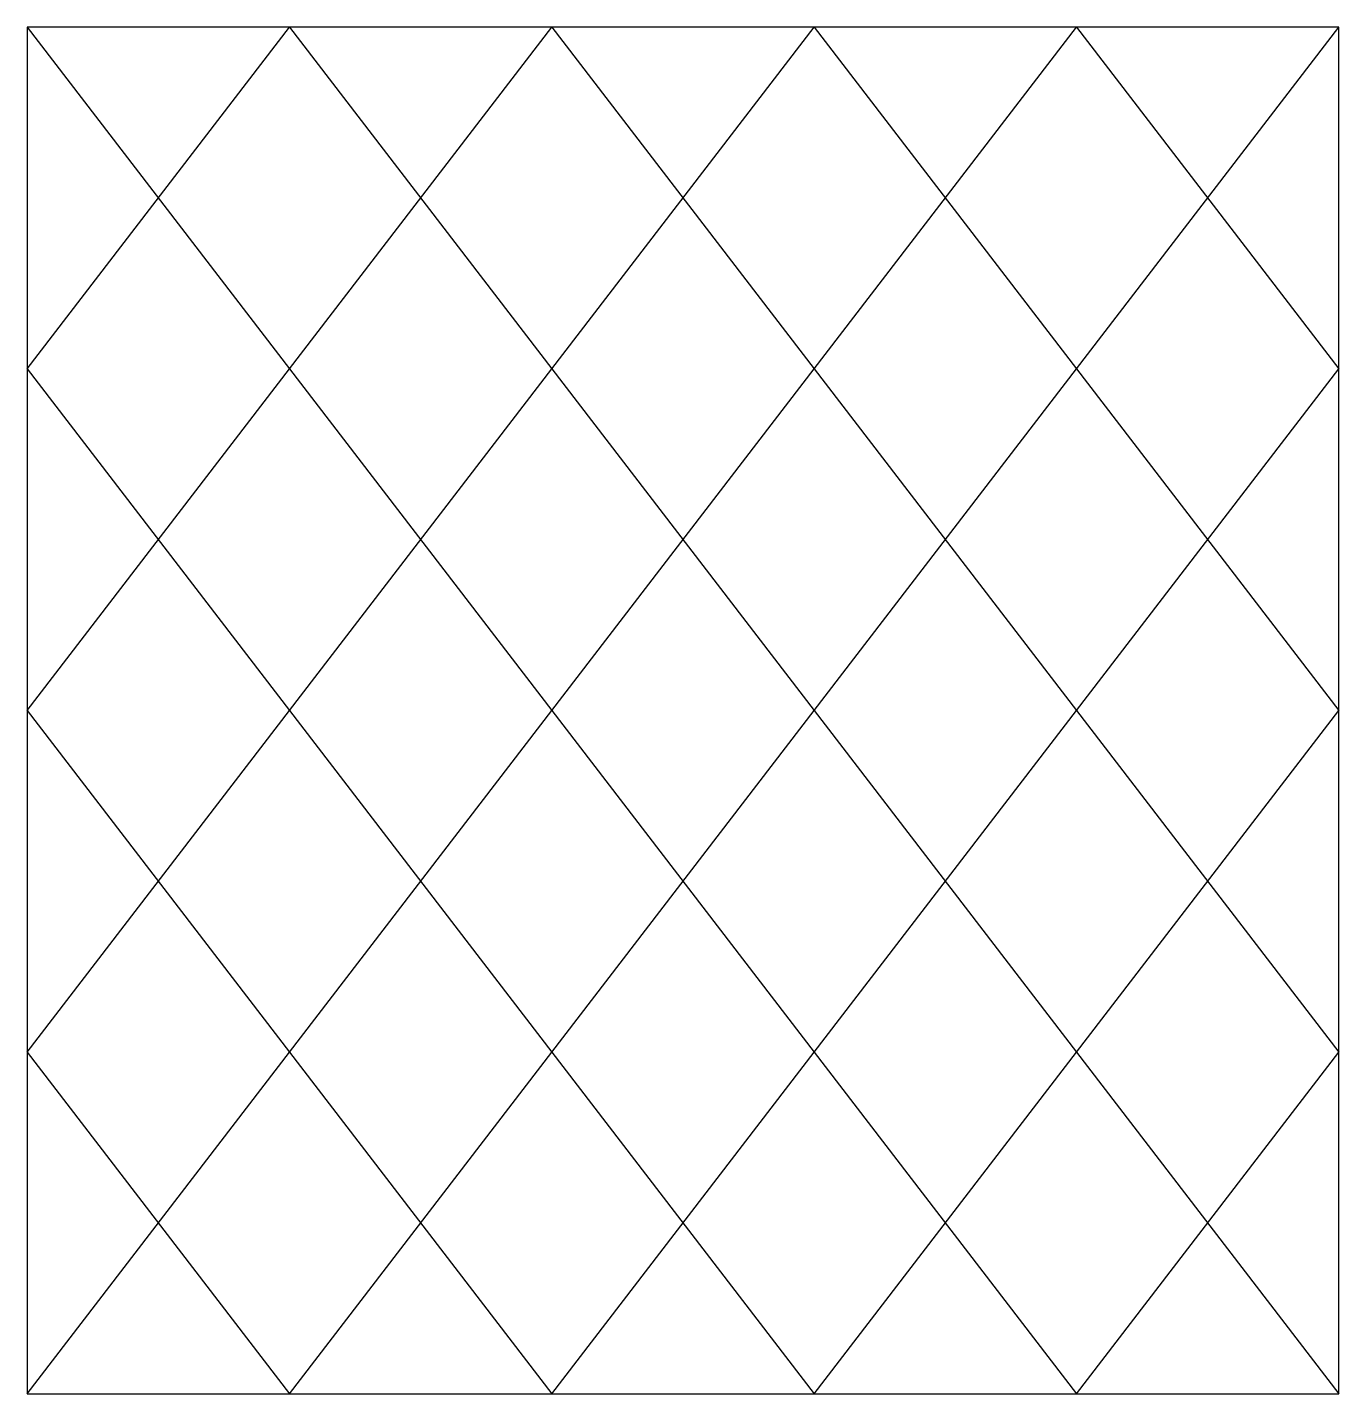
# Model space of a CAD drawing. Header units: metres. Extents: x 0 to 2438, y 0 to 2540.
import ezdxf

# ---------------------------------------------------------------- set-up
doc = ezdxf.new("R2010")
doc.units = ezdxf.units.M
doc.layers.add('GLASS_OUTER_CUT', color=1, linetype='Continuous')
doc.layers.add('V_GROOVE_ENGRAVE', color=2, linetype='Continuous')

msp = doc.modelspace()

# ---------------------------------------------------------------- linework, layer by layer
at = {"layer": 'GLASS_OUTER_CUT'}
msp.add_lwpolyline([(0, 0), (2438.4, 0), (2438.4, 2540), (0, 2540), (0, 0)], dxfattribs=at)
at = {"layer": 'V_GROOVE_ENGRAVE'}
for p, q in [((0, 2540), (0, 2540)), ((0, 1905), (487.68, 2540)), ((0, 1270), (975.36, 2540)), ((0, 635), (1463.04, 2540)), ((0, 2540), (1950.72, 0)), ((0, 0), (1950.72, 2540)), ((487.68, 2540), (2438.4, 0)), ((487.68, 0), (2438.4, 2540)), ((975.36, 2540), (2438.4, 635)), ((1463.04, 2540), (2438.4, 1270)), ((1950.72, 2540), (2438.4, 1905)), ((2438.4, 2540), (2438.4, 2540)), ((0, 1905), (1463.04, 0)), ((975.36, 0), (2438.4, 1905)), ((0, 1270), (975.36, 0)), ((1463.04, 0), (2438.4, 1270)), ((0, 635), (487.68, 0)), ((1950.72, 0), (2438.4, 635)), ((0, 0), (0, 0)), ((2438.4, 0), (2438.4, 0))]:
    msp.add_line(p, q, dxfattribs=at)

doc.saveas('drawing.dxf')
